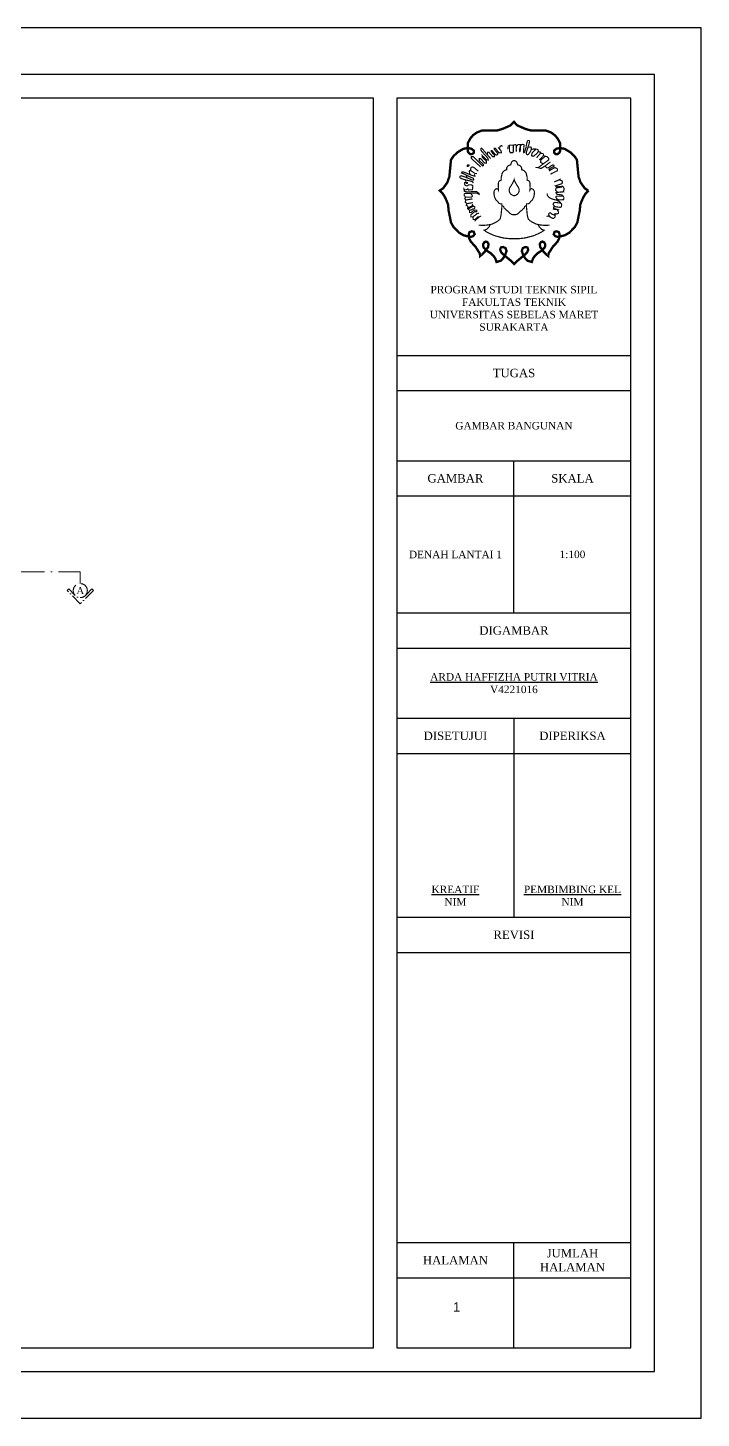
# Model space of a CAD drawing. Header units: millimetres. Extents: x -12161372 to 46643, y -9506984 to 15358.
# Drawn here: x 13745 to 15184, y 4142 to 7112 of the extents above; entities that cross this region are included whole.
import ezdxf

# ---------------------------------------------------------------- set-up
doc = ezdxf.new("R2010")
doc.units = ezdxf.units.MM
doc.linetypes.add('ACAD_ISO10W100', pattern=[18, 12, -3, 0, -3])
for name, color, linetype, lineweight in [('dimensi', 50, 'Continuous', 5), ('garis potongan', 3, 'ACAD_ISO10W100', 18), ('teks', 255, 'Continuous', 5)]:
    doc.layers.add(name, color=color, linetype=linetype, lineweight=lineweight)
doc.styles.get("Standard").update_dxf_attribs({"font": 'arial.ttf'})
doc.styles.add('teks2', font='times.ttf', dxfattribs={"height": 15})

msp = doc.modelspace()

# ---------------------------------------------------------------- linework, layer by layer
for p, q in [((14533.995, 6412.317), (15033.995, 6412.317)), ((14533.995, 6337.317), (15033.995, 6337.317)), ((14533.995, 6187.317), (15033.995, 6187.317)), ((14783.995, 5862.317), (14783.995, 6187.317)), ((14533.995, 6112.317), (15033.995, 6112.317)), ((14533.995, 5862.317), (15033.995, 5862.317)), ((14533.995, 5787.317), (15033.995, 5787.317)), ((14533.995, 5637.317), (15033.995, 5637.317)), ((14783.995, 5637.317), (14783.995, 5212.317)), ((14533.995, 5562.317), (15033.995, 5562.317)), ((14533.995, 5212.317), (15033.995, 5212.317)), ((14533.995, 5137.317), (15033.995, 5137.317)), ((14533.995, 4517.317), (15033.995, 4517.317)), ((14783.995, 4292.317), (14783.995, 4517.317)), ((14533.995, 4442.317), (15033.995, 4442.317))]:
    msp.add_line(p, q)
for points in [[(10983.995, 4142.317), (15183.995, 4142.317), (15183.995, 7112.317), (10983.995, 7112.317)], [(11183.995, 4242.317), (15083.995, 4242.317), (15083.995, 7012.317), (11183.995, 7012.317)], [(11233.995, 4292.317), (14483.995, 4292.317), (14483.995, 6962.317), (11233.995, 6962.317)], [(14533.995, 4292.317), (15033.995, 4292.317), (15033.995, 6962.317), (14533.995, 6962.317)]]:
    msp.add_lwpolyline(points, close=True)
at = {"color": 0, "lineweight": -3}
for points, const_width in [([(14943.39, 6764.762), (14937.093, 6758.301), (14932.448, 6750.824), (14928.318, 6741.541), (14925.753, 6734.621), (14924.404, 6720.903), (14921.695, 6708.068), (14919.384, 6696.21), (14913.609, 6686.112), (14902.519, 6674.89), (14892.663, 6669.146), (14884.435, 6667.077), (14877.15, 6665.864), (14872.434, 6667.095), (14868.886, 6671.396), (14870.863, 6676.601), (14875.329, 6677.59), (14880.185, 6675.568), (14881.602, 6670.312), (14880.376, 6661.754), (14876.733, 6655.083), (14871.674, 6649.624), (14867.222, 6644.772), (14863.985, 6639.717), (14861.152, 6635.269), (14858.521, 6631.226), (14857.104, 6626.374), (14857.104, 6624.958), (14851.641, 6629.406), (14847.189, 6634.258), (14844.76, 6637.898), (14840.309, 6643.559), (14839.094, 6650.635), (14841.725, 6654.476), (14844.963, 6655.689), (14848.808, 6653.87), (14850.831, 6649.826), (14850.224, 6643.963), (14847.796, 6641.335), (14844.76, 6638.1), (14841.32, 6635.067), (14834.238, 6630.619), (14829.381, 6625.969), (14825.131, 6620.106), (14823.448, 6616.051), (14822.152, 6612.169), (14813.087, 6614.757), (14808.554, 6619.285), (14805.964, 6623.167), (14803.697, 6627.373), (14800.743, 6635.438), (14802.859, 6641.781), (14808.205, 6644.007), (14812.772, 6643.116), (14814.443, 6638.109), (14811.992, 6632.434), (14806.423, 6627.204), (14800.855, 6622.419), (14795.731, 6618.19), (14790.831, 6614.073), (14784.482, 6607.842), (14778.134, 6614.073), (14773.233, 6618.19), (14768.11, 6622.419), (14762.541, 6627.204), (14756.972, 6632.434), (14754.522, 6638.109), (14756.192, 6643.116), (14760.759, 6644.007), (14766.105, 6641.781), (14768.221, 6635.438), (14765.267, 6627.373), (14763.001, 6623.167), (14760.411, 6619.285), (14755.878, 6614.757), (14746.812, 6612.169), (14745.517, 6616.051), (14743.833, 6620.106), (14739.583, 6625.969), (14734.727, 6630.619), (14727.644, 6635.067), (14724.204, 6638.1), (14721.168, 6641.335), (14718.74, 6643.963), (14718.133, 6649.826), (14720.157, 6653.87), (14724.002, 6655.689), (14727.239, 6654.476), (14729.87, 6650.635), (14728.656, 6643.559), (14724.204, 6637.898), (14721.776, 6634.258), (14717.324, 6629.406), (14711.86, 6624.958), (14711.86, 6626.374), (14710.443, 6631.226), (14707.813, 6635.269), (14704.98, 6639.717), (14701.742, 6644.772), (14697.29, 6649.624), (14692.231, 6655.083), (14688.588, 6661.754), (14687.363, 6670.312), (14688.779, 6675.568), (14693.636, 6677.59), (14698.102, 6676.601), (14700.078, 6671.396), (14696.531, 6667.095), (14691.814, 6665.864), (14684.53, 6667.077), (14676.302, 6669.146), (14666.446, 6674.89), (14655.356, 6686.112), (14649.58, 6696.21), (14647.269, 6708.068), (14644.56, 6720.903), (14643.212, 6734.621), (14640.646, 6741.541), (14636.517, 6750.824), (14631.871, 6758.301), (14625.575, 6764.762), (14632.751, 6769.542), (14641.722, 6782.09), (14645.959, 6794.124), (14649.495, 6830.338), (14655.094, 6838.582), (14663.64, 6846.532), (14676.018, 6853.892), (14685.566, 6855.423), (14692.632, 6854.217), (14698.15, 6850.155), (14698.15, 6845.658), (14695.101, 6842.756), (14691.187, 6842.312), (14687.395, 6845.028), (14685.177, 6849.175), (14685.177, 6852.915), (14685.177, 6865.589), (14690.764, 6875.984), (14696.846, 6883.133), (14704.86, 6888.709), (14714.591, 6892.569), (14726.623, 6893.208), (14738.896, 6893.208), (14748.42, 6893.208), (14758.495, 6895.953), (14768.936, 6900.345), (14777.034, 6904.055), (14783.995, 6911.376), (14790.955, 6904.055), (14799.054, 6900.345), (14809.495, 6895.953), (14819.569, 6893.208), (14829.094, 6893.208), (14841.367, 6893.208), (14853.399, 6892.569), (14863.13, 6888.709), (14871.144, 6883.133), (14877.226, 6875.984), (14882.813, 6865.589), (14882.813, 6852.915), (14882.813, 6849.175), (14880.595, 6845.028), (14876.803, 6842.312), (14872.889, 6842.756), (14869.84, 6845.658), (14869.84, 6850.155), (14875.358, 6854.217), (14882.424, 6855.423), (14891.972, 6853.892), (14904.349, 6846.532), (14912.895, 6838.582), (14918.495, 6830.338), (14922.031, 6794.124), (14926.268, 6782.09), (14935.239, 6769.542), (14942.415, 6764.762)], 5), ([(14752.822, 6852.975), (14753.88, 6857.299), (14754.746, 6859.509), (14756.477, 6860.374), (14757.727, 6860.47), (14758.497, 6860.182), (14759.074, 6859.509), (14759.459, 6858.933)], 2.5), ([(14771.079, 6852.855), (14771.649, 6859.306), (14774.308, 6861.583), (14782.474, 6861.772), (14782.853, 6847.353), (14781.144, 6845.645), (14776.397, 6845.645), (14774.498, 6848.111), (14774.498, 6861.587)], 2.5), ([(14782.474, 6861.772), (14787.221, 6862.721), (14787.221, 6862.721), (14788.844, 6861.841), (14788.937, 6848.004)], 2.5), ([(14788.891, 6854.923), (14789.434, 6859.32), (14790.218, 6860.287), (14792.108, 6862.222), (14793.215, 6862.959), (14797.595, 6863.097), (14797.436, 6848.592), (14796.492, 6848.003), (14795.902, 6849.772), (14796.256, 6853.899), (14798.278, 6860.156), (14799.209, 6862.481), (14802.822, 6863.345), (14805.088, 6862.779), (14805.843, 6861.269), (14805.088, 6857.118), (14804.521, 6847.306), (14805.088, 6845.608), (14806.977, 6846.929), (14808.676, 6852.401), (14809.621, 6856.175), (14810.943, 6863.534), (14812.265, 6869.006), (14813.587, 6871.459), (14816.42, 6871.459), (14817.175, 6869.761), (14816.798, 6866.175), (14810.754, 6847.306), (14810.187, 6844.476), (14810.943, 6842.211), (14812.643, 6841.079), (14814.531, 6841.834), (14817.553, 6845.419), (14820.008, 6849.948), (14821.33, 6854.476), (14820.764, 6857.307), (14818.497, 6857.684), (14815.664, 6857.307), (14813.587, 6857.118)], 2.5), ([(14712.884, 6815.155), (14693.135, 6833.143), (14692.716, 6836.211), (14693.065, 6837.047), (14696.903, 6837.117), (14717.14, 6817.386), (14718.466, 6817.735), (14718.815, 6820.245), (14710.023, 6828.82), (14709.883, 6832.934), (14712.674, 6832.934), (14721.746, 6823.312), (14725.166, 6823.103), (14724.886, 6827.635), (14716.373, 6835.932), (14716.024, 6839.697), (14725.584, 6830.215), (14729.213, 6830.075), (14728.276, 6833.914), (14715.235, 6848.371), (14713.218, 6851.078), (14713.408, 6854.504), (14715.036, 6855.186), (14734.35, 6832.843)], 2.5), ([(14727.518, 6839.093), (14727.748, 6846.754), (14730.125, 6846.83), (14738.798, 6836.838), (14742.24, 6837.15), (14742.553, 6839.495), (14735.512, 6848.249), (14735.425, 6849.979), (14737.299, 6849.979), (14744.734, 6840.799), (14747.212, 6840.678), (14749.086, 6841.584), (14749.328, 6844.06), (14741.893, 6852.998), (14741.955, 6854.872), (14744.319, 6854.948), (14751.486, 6845.73), (14754.079, 6845.349), (14757.129, 6845.273), (14756.699, 6849.009), (14750.233, 6856.932)], 2.5), ([(14820.269, 6852.026), (14824.994, 6853.375), (14828.707, 6853.375), (14833.095, 6853.038), (14835.795, 6851.352), (14836.133, 6847.642), (14832.42, 6843.595), (14826.344, 6837.863), (14821.619, 6838.874), (14822.631, 6844.607), (14825.669, 6847.979), (14828.707, 6851.352), (14831.07, 6852.026)], 2.5), ([(14846.99, 6839.136), (14850.815, 6837.973), (14854.308, 6837.142), (14856.802, 6835.148), (14858.133, 6832.822), (14858.466, 6830.33), (14846.657, 6821.689), (14835.846, 6813.713), (14830.025, 6813.879)], 2.5), ([(14836.133, 6847.642), (14840.337, 6846.78), (14840.503, 6844.121), (14832.187, 6834.65)], 2.5), ([(14840.503, 6844.121), (14844.827, 6843.955), (14846.99, 6842.792), (14846.99, 6839.136), (14838.175, 6829.997)], 2.5), ([(14850.815, 6837.973), (14841.335, 6829.665), (14840.836, 6825.012), (14842.998, 6823.683), (14846.657, 6821.689)], 2.5), ([(14696.051, 6786.846), (14697.845, 6787.399), (14697.709, 6790.496), (14672.176, 6802.32), (14673.129, 6804.227), (14675.416, 6804.609), (14697.328, 6796.027), (14700.567, 6795.454), (14700.186, 6797.552), (14698.471, 6799.078)], 2.5), ([(14689.514, 6799.109), (14689.421, 6801.378), (14688.959, 6803.554), (14688.681, 6806.148), (14689.514, 6807.444), (14690.763, 6807.815), (14693.678, 6806.009), (14696.777, 6803.879), (14698.998, 6802.443), (14701.043, 6801.1), (14703.263, 6800.915), (14705.392, 6800.961)], 2.5), ([(14692.22, 6806.912), (14691.588, 6809.86), (14691.627, 6811.568), (14692.015, 6813.042), (14693.139, 6814.246), (14694.884, 6814.867), (14696.939, 6814.75), (14698.359, 6813.846), (14699.537, 6813.198), (14700.894, 6812.033), (14702.529, 6810.459), (14703.788, 6809.593), (14704.89, 6808.727), (14706.385, 6807.466), (14707.408, 6806.6), (14708.037, 6805.97)], 2.5), ([(14835.846, 6813.713), (14841.667, 6811.719), (14851.314, 6817.701), (14861.792, 6825.677)], 2.5), ([(14851.314, 6817.701), (14852.145, 6814.71), (14853.975, 6813.547), (14856.47, 6812.882), (14866.868, 6819.6), (14869.443, 6818.532), (14869.443, 6818.532), (14869.287, 6816.39), (14857.977, 6809.839)], 2.5), ([(14857.977, 6809.839), (14861.788, 6808.234), (14872.238, 6814.498)], 2.5), ([(14861.788, 6808.234), (14858.886, 6806.61)], 2.5), ([(14867.013, 6811.366), (14870.59, 6813.509), (14873.585, 6812.747), (14875.373, 6812.109), (14876.501, 6810.937), (14877.178, 6809.27), (14876.185, 6806.701), (14863.241, 6800.309), (14862.509, 6798.937)], 2.5), ([(14686.408, 6786.107), (14681.049, 6787.273), (14677.554, 6788.439), (14672.367, 6789.924), (14668.556, 6792.212), (14668.315, 6794.829), (14671.287, 6796.223), (14682.918, 6792.409), (14686.818, 6790.736), (14691.812, 6788.569), (14696.005, 6786.8)], 2.5), ([(14676.727, 6770.835), (14676.878, 6767.811), (14678.389, 6766.753), (14679.748, 6766.3), (14681.561, 6766.148), (14683.071, 6766.753), (14683.827, 6767.811), (14684.431, 6767.963), (14685.941, 6767.963), (14686.395, 6767.055), (14687.15, 6765.997), (14695.156, 6766.148), (14695.76, 6769.777), (14695.911, 6772.498), (14696.213, 6774.313), (14695.307, 6775.673), (14693.343, 6776.581), (14691.077, 6777.034), (14688.358, 6777.034), (14686.546, 6776.581), (14685.035, 6774.917), (14682.92, 6774.766), (14680.503, 6775.522), (14679.144, 6776.883), (14678.389, 6778.395), (14678.389, 6779.756), (14678.54, 6781.419), (14679.899, 6782.023), (14682.618, 6782.023), (14684.431, 6781.872), (14684.864, 6780.497)], 2.5), ([(14681.304, 6780.927), (14681.304, 6783.869), (14680.57, 6786.369), (14679.982, 6787.84)], 2.5), ([(14681.304, 6780.927), (14681.676, 6780.252), (14682.863, 6779.576), (14684.088, 6779.576), (14684.864, 6780.497)], 2.5), ([(14682.765, 6790.979), (14683.053, 6792.857), (14683.089, 6794.807), (14683.053, 6797.479)], 2.5), ([(14686.408, 6786.107), (14691.591, 6784.898), (14692.914, 6784.31), (14695.853, 6783.428), (14696.441, 6781.368), (14696, 6780.339)], 2.5), ([(14883.653, 6789.531), (14877.163, 6785.958), (14870.024, 6783.36)], 2.5), ([(14880.408, 6787.744), (14883.765, 6786.445), (14886.963, 6785.485), (14887.602, 6781.324), (14886.004, 6779.083), (14881.207, 6777.483), (14872.509, 6774.759), (14874.741, 6772.594), (14887.927, 6773.768), (14890.001, 6771.402), (14891.28, 6768.201), (14890.321, 6764.52), (14888.722, 6761.959)], 2.5), ([(14886.963, 6772.522), (14874.012, 6770.121), (14872.892, 6765.72), (14874.172, 6764.04), (14877.317, 6760.891)], 2.5), ([(14677.633, 6767.282), (14678.017, 6763.145), (14681.992, 6762.059), (14704.402, 6762.18), (14709.462, 6758.562), (14709.583, 6756.512), (14705.366, 6759.165), (14687.053, 6758.803), (14680.908, 6758.803), (14678.86, 6758.08), (14677.535, 6756.512), (14677.655, 6754.1), (14680.788, 6750.362), (14693.679, 6750.724), (14695.245, 6752.533), (14694.523, 6754.944), (14691.241, 6758.886)], 2.5), ([(14681.383, 6744.512), (14678.836, 6747.039), (14680.788, 6750.362)], 2.5), ([(14683.814, 6736.671), (14679.762, 6739.915), (14681.383, 6744.512), (14695.429, 6746.945)], 2.5), ([(14890.845, 6745.217), (14874.934, 6744.372), (14869.584, 6745.499), (14864.656, 6747.049), (14860.15, 6749.023), (14857.193, 6751.982), (14855.081, 6755.364), (14855.081, 6758.606)], 2.5), ([(14891.92, 6762.119), (14872.892, 6760.519)], 2.5), ([(14872.892, 6760.519), (14875.778, 6756.782), (14886.922, 6755.065), (14890.637, 6750.775), (14890.637, 6750.775), (14890.207, 6745.183)], 2.5), ([(14888.78, 6752.92), (14874.794, 6752.687), (14873.245, 6750.714), (14875.498, 6747.331), (14879.904, 6744.636)], 2.5), ([(14874.934, 6744.372), (14879.863, 6741.976), (14882.96, 6739.439), (14885.213, 6736.761), (14885.917, 6734.366), (14885.636, 6731.829), (14885.213, 6730.138), (14883.805, 6728.587)], 2.5), ([(14686.245, 6730.452), (14681.923, 6733.426), (14683.814, 6736.671), (14696.239, 6738.834)], 2.5), ([(14686.245, 6730.452), (14684.763, 6726.191), (14685.961, 6724.728), (14688.888, 6722.88), (14691.406, 6722.867), (14694.104, 6723.906), (14695.765, 6724.944), (14697.218, 6725.36), (14699.19, 6725.879), (14700.435, 6727.853), (14700.435, 6729.723), (14698.567, 6731.178), (14696.488, 6730.842), (14693.807, 6729.677), (14691.329, 6728.361), (14689.71, 6727.298), (14687.838, 6726.184), (14685.961, 6724.728)], 2.5), ([(14684.763, 6726.191), (14685.567, 6726.814), (14686.372, 6727.438), (14687.306, 6728.009), (14688.24, 6728.58), (14689.33, 6729.256), (14690.42, 6729.931), (14691.717, 6730.554), (14693.014, 6731.178), (14694.364, 6731.697), (14695.713, 6732.216), (14695.683, 6733.218), (14695.619, 6734.316), (14694.006, 6734.638)], 2.5), ([(14696.595, 6708.707), (14691.756, 6708.707), (14691.756, 6712.833), (14700.18, 6719.651), (14704.661, 6719.651), (14704.661, 6722.88), (14699.105, 6722.88), (14692.652, 6717.857), (14688.888, 6717.857), (14688.888, 6722.88)], 2.5), ([(14710.218, 6708.707), (14707.35, 6708.707), (14700.718, 6702.786), (14696.775, 6703.145), (14696.595, 6708.707), (14705.558, 6715.524), (14709.143, 6716.242)], 2.5), ([(14708.63, 6690.647), (14720.216, 6690.371), (14728.768, 6691.198), (14737.872, 6693.127), (14748.355, 6698.64), (14753.873, 6703.05), (14755.528, 6707.735), (14756.631, 6713.247), (14757.183, 6719.587), (14758.011, 6727.58), (14758.011, 6733.092), (14758.011, 6736.124)], 2.5), ([(14860.334, 6690.647), (14848.748, 6690.371), (14840.196, 6691.198), (14831.092, 6693.127), (14820.609, 6698.64), (14815.092, 6703.05), (14813.437, 6707.735), (14812.333, 6713.247), (14811.781, 6719.587), (14810.954, 6727.58), (14810.954, 6733.092), (14810.954, 6736.124)], 2.5), ([(14872.218, 6710.143), (14870.714, 6712.37), (14864.521, 6714.338), (14861.965, 6717.191), (14859.016, 6716.306), (14858.033, 6712.764), (14860.982, 6708.337), (14867.465, 6704.995), (14860.982, 6708.337), (14858.239, 6709.834), (14855.767, 6709.884), (14853.597, 6709.341)], 2.5), ([(14880.567, 6723.232), (14867.09, 6725.249)], 2.5), ([(14884.087, 6738.1), (14879.018, 6738.453), (14871.837, 6739.439), (14868.598, 6737.889), (14867.613, 6735.211), (14870.147, 6731.547), (14871.696, 6730.279)], 2.5), ([(14871.439, 6716.773), (14872.218, 6710.143), (14871.829, 6708.349), (14869.881, 6706.477), (14868.712, 6705.307), (14867.465, 6704.995)], 2.5), ([(14883.805, 6728.587), (14871.696, 6730.279), (14868.457, 6729.292), (14868.88, 6727.601), (14870.288, 6725.91), (14880.567, 6723.232)], 2.5), ([(14875.427, 6724.571), (14877.751, 6721.998), (14878.842, 6719.658), (14879.232, 6717.162), (14878.686, 6715.603), (14876.66, 6715.057), (14874.4, 6714.667), (14871.732, 6714.285)], 2.5), ([(14700.539, 6698.839), (14701.256, 6700.992), (14710.218, 6708.707), (14713.624, 6710.142)], 2.5), ([(14733.215, 6692.051), (14731.268, 6687.513), (14729.322, 6685.136), (14726.294, 6682.11), (14722.616, 6680.598), (14720.453, 6679.949), (14726.077, 6675.843), (14732.35, 6672.818), (14738.19, 6670.225), (14743.814, 6667.847), (14750.736, 6666.119), (14755.993, 6664.731), (14761.656, 6663.316), (14767.696, 6662.656), (14774.208, 6661.902), (14780.248, 6661.808), (14784.482, 6662.063), (14788.716, 6661.808), (14794.756, 6661.902), (14801.268, 6662.656), (14807.308, 6663.316), (14812.971, 6664.731), (14818.229, 6666.119), (14825.15, 6667.847), (14830.774, 6670.225), (14836.614, 6672.818), (14842.887, 6675.843), (14848.511, 6679.949), (14846.348, 6680.598), (14842.671, 6682.11), (14839.643, 6685.136), (14837.696, 6687.513), (14835.749, 6692.051)], 2.5)]:
    msp.add_lwpolyline(points, dxfattribs=dict(at, const_width=const_width))
at = {"color": 0, "lineweight": -3, "const_width": 2.5}
for points in [[(14684.29, 6816.293), (14684.131, 6817.882), (14685.084, 6819.313), (14687.307, 6819.631), (14688.197, 6818.838), (14688.272, 6818.013), (14687.943, 6817.405), (14686.772, 6816.665), (14685.947, 6816.365), (14684.766, 6816.134), (14684.29, 6816.293)], [(14784.482, 6713.063), (14783.996, 6713.045), (14781.869, 6713.257), (14779.741, 6713.47), (14778.464, 6713.895), (14777.188, 6714.958), (14775.698, 6715.808), (14774.209, 6717.509), (14771.443, 6720.303), (14767.614, 6722.854), (14765.912, 6724.767), (14763.146, 6727.318), (14762.082, 6730.294), (14758.216, 6733.196), (14758.111, 6736.129), (14756.821, 6736.401), (14755.323, 6736.401), (14753.928, 6736.659), (14751.758, 6737.692), (14749.529, 6741.135), (14747.401, 6743.048), (14745.274, 6745.173), (14744.423, 6747.512), (14743.146, 6749), (14742.295, 6751.976), (14742.082, 6753.889), (14741.444, 6756.865), (14741.233, 6760.094), (14741.233, 6762.22), (14742.084, 6764.133), (14742.936, 6765.621), (14743.999, 6766.897), (14745.276, 6767.96), (14747.191, 6768.81), (14749.531, 6768.172), (14750.595, 6766.046), (14750.595, 6767.109), (14750.382, 6768.172), (14750.595, 6770.085), (14750.382, 6771.786), (14750.595, 6773.699), (14750.808, 6777.525), (14750.808, 6780.926), (14751.021, 6782.627), (14751.872, 6783.69), (14752.723, 6784.965), (14754.85, 6786.028), (14756.978, 6787.091), (14756.765, 6789.216), (14756.765, 6791.98), (14756.978, 6794.531), (14757.616, 6795.806), (14757.616, 6797.082), (14758.254, 6798.782), (14758.467, 6800.908), (14759.531, 6802.821), (14760.595, 6804.521), (14762.935, 6806.647), (14765.488, 6808.348), (14768.68, 6809.198), (14768.467, 6810.899), (14768.467, 6813.237), (14769.956, 6815.575), (14771.658, 6817.701), (14773.999, 6818.764), (14777.403, 6819.826), (14777.616, 6821.74), (14778.892, 6825.141), (14781.658, 6828.117), (14784.482, 6828.681), (14787.306, 6828.117), (14790.072, 6825.141), (14791.349, 6821.74), (14791.561, 6819.826), (14794.965, 6818.764), (14797.306, 6817.701), (14799.008, 6815.575), (14800.497, 6813.237), (14800.497, 6810.899), (14800.285, 6809.198), (14803.476, 6808.348), (14806.029, 6806.647), (14808.37, 6804.521), (14809.433, 6802.821), (14810.497, 6800.908), (14810.71, 6798.782), (14811.348, 6797.082), (14811.348, 6795.806), (14811.986, 6794.531), (14812.199, 6791.98), (14812.199, 6789.216), (14811.986, 6787.091), (14814.114, 6786.028), (14816.242, 6784.965), (14817.093, 6783.69), (14817.944, 6782.627), (14818.157, 6780.926), (14818.157, 6777.525), (14818.369, 6773.699), (14818.582, 6771.786), (14818.369, 6770.085), (14818.582, 6768.172), (14818.369, 6767.109), (14818.369, 6766.046), (14819.433, 6768.172), (14821.774, 6768.81), (14823.688, 6767.96), (14824.965, 6766.897), (14826.029, 6765.621), (14826.88, 6764.133), (14827.731, 6762.22), (14827.731, 6760.094), (14827.52, 6756.865), (14826.882, 6753.889), (14826.669, 6751.976), (14825.818, 6749), (14824.542, 6747.512), (14823.691, 6745.173), (14821.563, 6743.048), (14819.435, 6741.135), (14817.206, 6737.692), (14815.036, 6736.659), (14813.642, 6736.401), (14812.144, 6736.401), (14810.854, 6736.129), (14810.749, 6733.196), (14806.882, 6730.294), (14805.819, 6727.318), (14803.053, 6724.767), (14801.351, 6722.854), (14797.521, 6720.303), (14794.755, 6717.509), (14793.266, 6715.808), (14791.777, 6714.958), (14790.5, 6713.895), (14789.223, 6713.47), (14787.096, 6713.257), (14784.968, 6713.045)], [(14784.482, 6753.613), (14783.473, 6753.664), (14782.329, 6754.107), (14783.473, 6753.664), (14782.329, 6754.107), (14780.826, 6754.819), (14780.826, 6754.819), (14779.733, 6755.4), (14778.505, 6756.096), (14777.468, 6757.046), (14776.55, 6758.05), (14775.572, 6759.429), (14774.741, 6760.943), (14774.154, 6762.75), (14773.909, 6764.753), (14773.909, 6766.512), (14774.154, 6768.124), (14774.545, 6769.492), (14775.229, 6771.006), (14776.012, 6772.471), (14776.702, 6773.468), (14777.631, 6774.689), (14778.707, 6776.545), (14779.734, 6778.108), (14780.614, 6779.476), (14781.494, 6780.942), (14782.325, 6782.749), (14783.156, 6784.508), (14783.939, 6786.071), (14784.482, 6788.014), (14785.026, 6786.071), (14785.808, 6784.508), (14786.639, 6782.749), (14787.47, 6780.942), (14788.35, 6779.476), (14789.231, 6778.108), (14790.257, 6776.545), (14791.333, 6774.689), (14792.262, 6773.468), (14792.953, 6772.471), (14793.735, 6771.006), (14794.419, 6769.492), (14794.811, 6768.124), (14795.055, 6766.512), (14795.055, 6764.753), (14794.811, 6762.75), (14794.224, 6760.943), (14793.393, 6759.429), (14792.415, 6758.05), (14791.497, 6757.046), (14790.459, 6756.096), (14789.231, 6755.4), (14788.138, 6754.819), (14788.138, 6754.819), (14786.636, 6754.107), (14785.492, 6753.664), (14786.636, 6754.107), (14785.492, 6753.664)]]:
    msp.add_lwpolyline(points, close=True, dxfattribs=at)
at = {"layer": 'garis potongan', "ltscale": 5}
msp.add_lwpolyline([(11648.982, 5925.082), (11648.982, 5950.082), (13857.666, 5950.082), (13857.666, 5925.082)], dxfattribs=at)
at = {"layer": 'garis potongan', "ltscale": 2}
msp.add_lwpolyline([(13869.861, 5901.348), (13882.415, 5913.902), (13885.95, 5910.366), (13857.666, 5882.082), (13829.382, 5910.366), (13832.917, 5913.902), (13845.471, 5901.348)], dxfattribs=at)
msp.add_circle((13857.666, 5910.082), 15, dxfattribs=at)

# ---------------------------------------------------------------- texts
at = {"attachment_point": 5}
for s, insert, char_height, width in [('{\\fTimes New Roman|b0|i0|c0|p18;PROGRAM STUDI TEKNIK SIPIL\\PFAKULTAS TEKNIK\\PUNIVERSITAS SEBELAS MARET\\PSURAKARTA}', (14783.995, 6512.968), 16, 500), ('{\\fTimes New Roman|b0|i0|c0|p18;TUGAS}', (14783.995, 6374.817), 18, 500), ('{\\fTimes New Roman|b0|i0|c0|p18;GAMBAR BANGUNAN}', (14783.995, 6262.317), 16, 500), ('{\\fTimes New Roman|b0|i0|c0|p18;GAMBAR}', (14658.995, 6149.817), 18, 250), ('{\\fTimes New Roman|b0|i0|c0|p18;SKALA}', (14908.995, 6149.817), 18, 250), ('{\\fTimes New Roman|b0|i0|c0|p18;DENAH LANTAI 1}', (14658.995, 5987.317), 16, 250), ('{\\fTimes New Roman|b0|i0|c0|p18;1:100}', (14908.995, 5987.317), 16, 250), ('{\\fTimes New Roman|b0|i0|c0|p18;DIGAMBAR}', (14783.995, 5824.817), 18, 500), ('{\\fTimes New Roman|b0|i0|c0|p18;\\LARDA HAFFIZHA PUTRI VITRIA\\l\\PV4221016}', (14783.995, 5712.317), 16, 500), ('{\\fTimes New Roman|b0|i0|c0|p18;DISETUJUI}', (14658.995, 5599.817), 18, 250), ('{\\fTimes New Roman|b0|i0|c0|p18;DIPERIKSA}', (14908.995, 5599.817), 18, 250), ('{\\fTimes New Roman|b0|i0|c0|p18;\\LKREATIF\\l\\PNIM}', (14658.995, 5258.533), 16, 250), ('{\\fTimes New Roman|b0|i0|c0|p18;\\LPEMBIMBING KEL\\l\\PNIM}', (14908.995, 5258.533), 16, 250), ('{\\fTimes New Roman|b0|i0|c0|p18;REVISI}', (14783.995, 5174.817), 18, 500), ('{\\fTimes New Roman|b0|i0|c0|p18;HALAMAN}', (14658.995, 4479.817), 18, 250), ('{\\fTimes New Roman|b0|i0|c0|p18;JUMLAH\\PHALAMAN}', (14908.995, 4479.817), 18, 250)]:
    msp.add_mtext(s, dxfattribs=dict(at, insert=insert, char_height=char_height, width=width))
at = {"layer": 'dimensi', "ltscale": 10, "insert": (14630.608, 4390.148), "char_height": 20, "attachment_point": 1}
msp.add_mtext_dynamic_manual_height_columns('{\\C0;   1}', width=86.56413, gutter_width=100, heights=[0], dxfattribs=at)
at = {"layer": 'teks', "ltscale": 2, "insert": (13857.666, 5910.082), "char_height": 15, "attachment_point": 5, "style": 'teks2'}
msp.add_mtext_dynamic_manual_height_columns('A', width=35.65071, gutter_width=15, heights=[0], dxfattribs=at)

doc.saveas('drawing.dxf')
